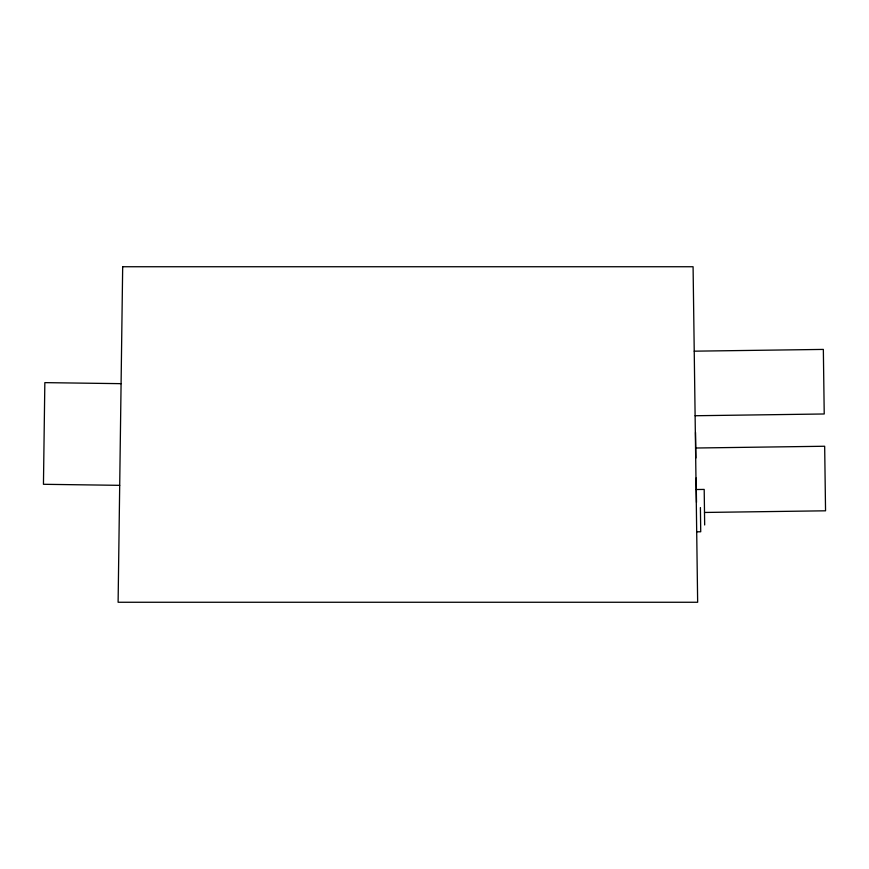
<?xml version="1.0" encoding="UTF-8"?>
<svg xmlns="http://www.w3.org/2000/svg" width="869" height="869" viewBox="0 0 869 869"><rect width="100%" height="100%" fill="white"/><g stroke="black" fill="none" stroke-linecap="round" stroke-linejoin="round"><path stroke-width="1.3" d="M694.233 351.174L823.345 349.414L824.225 413.981L695.113 415.74M695.558 448.013L824.67 446.253L825.55 510.809L704.498 512.46M696.123 489.529L704.194 489.421L704.672 524.985M696.699 531.817L700.729 531.763L700.403 507.55M121.084 383.663L44.84 382.632L43.45 484.294L119.705 485.337M695.526 432.447L695.873 458.006M696.156 478.026L696.493 502.369M122.681 266.74L118.108 602.26L697.655 602.26L693.082 266.74L122.681 266.74"/></g></svg>
